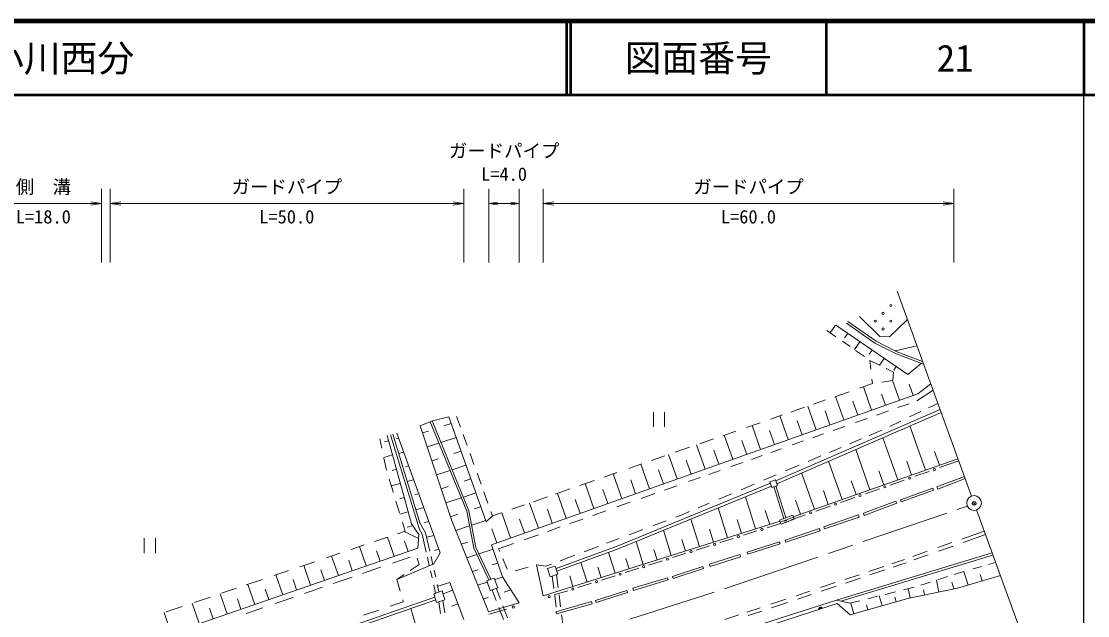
# Model space of a CAD drawing. Units: millimetres, scale not verified. Extents: x 40000 to 680000, y 20000 to 380000.
# Drawn here: x 434692 to 579500, y 299274 to 380000 of the extents above; entities that cross this region are included whole.
import ezdxf
from ezdxf.enums import TextEntityAlignment as Align

# ---------------------------------------------------------------- set-up
doc = ezdxf.new("R2010")
doc.units = ezdxf.units.MM
doc.header["$LTSCALE"] = 1000
doc.header["$PDMODE"] = 32
doc.header["$PDSIZE"] = 500
doc.linetypes.add('CHAIN', pattern=[18.5, 12, -1.5, 3.5, -1.5])
for name, color, linetype, lineweight in [('M-BGD', 7, 'Continuous', 13), ('M-BMK', 2, 'CHAIN', 13), ('M-BMK-SRVR', 3, 'Continuous', 13), ('M-STR-STR3', 7, 'Continuous', 13), ('M-TTL', 7, 'Continuous', 13), ('M-TTL-BAND', 7, 'Continuous', 25), ('M-TTL-LINE', 7, 'Continuous', 50)]:
    doc.layers.add(name, color=color, linetype=linetype, lineweight=lineweight)
doc.layers.add('M-OTRS', color=6, linetype='Continuous')
doc.layers.add('M-TTL-TXT', color=7, linetype='Continuous')
doc.styles.add('ＭＳ ゴシック', font='')
doc.styles.get('ＭＳ ゴシック').set_extended_font_data('MS Gothic')

# ---------------------------------------------------------------- blocks, each defined once
blk = doc.blocks.new('open_arrow')
at = {"color": 0, "linetype": 'Continuous', "lineweight": -2}
blk.add_lwpolyline([(7.5, 1.25), (0, 0), (7.5, -1.25)], dxfattribs=at)

msp = doc.modelspace()

# ---------------------------------------------------------------- linework, layer by layer
at = {"layer": 'M-BGD'}
for p, q in [((546745, 338989), (550606, 336293)), ((546917, 339235), (550761, 336551)), ((548534, 339903), (551254, 337183)), ((552584, 337154), (555019, 339504)), ((544099, 338011), (545313, 337164)), ((544548, 337698), (545257, 338737)), ((545281, 338721), (555068, 332039)), ((546487, 336990), (546909, 337609)), ((546202, 336544), (547241, 335820)), ((547829, 335410), (548561, 336482)), ((550606, 336293), (553385, 334873)), ((550761, 336551), (553506, 335148)), ((551254, 337183), (552584, 337154)), ((547994, 335295), (549191, 334459)), ((549831, 334795), (550213, 335354)), ((553355, 335225), (556318, 335925)), ((553385, 334873), (557219, 333444)), ((553506, 335148), (557085, 333814)), ((549935, 333940), (550060, 332741)), ((549935, 333940), (551314, 333249)), ((551227, 333292), (551864, 334226)), ((553176, 332600), (553516, 333098)), ((555068, 332039), (556921, 333555)), ((552152, 332828), (553140, 332332)), ((553036, 331221), (553140, 332332)), ((548517, 330189), (550262, 330797)), ((549036, 330369), (550161, 327192)), ((550200, 331397), (550262, 330797)), ((551542, 330992), (553036, 331221)), ((552981, 331213), (553932, 328527)), ((555277, 330720), (555817, 329194)), ((556439, 329415), (558197, 330752)), ((498538, 308916), (556439, 329415)), ((545153, 329016), (547106, 329697)), ((545259, 329053), (546390, 325857)), ((551517, 329355), (552046, 327859)), ((556294, 328440), (558511, 329887)), ((539175, 326933), (541038, 327582)), ((541482, 327736), (542620, 324522)), ((542288, 328017), (543878, 328572)), ((547608, 328410), (548276, 326525)), ((553727, 327532), (555238, 328066)), ((559160, 328100), (557887, 327493)), ((490529, 325757), (492734, 326265)), ((492734, 326265), (497821, 312038)), ((494335, 324872), (493806, 326341)), ((520523, 324931), (520523, 326931)), ((522023, 326931), (522023, 324931)), ((536436, 325978), (538040, 326537)), ((537158, 317579), (559463, 327264)), ((537291, 317201), (559600, 326887)), ((537704, 326420), (538849, 323187)), ((543837, 327075), (544505, 325190)), ((547976, 325499), (549558, 326058)), ((550889, 326529), (552450, 327081)), ((556861, 327004), (555313, 326265)), ((488869, 325066), (490529, 325757)), ((488869, 325066), (493117, 312286)), ((490193, 325618), (495194, 313449)), ((490470, 325733), (495483, 313534)), ((492048, 325042), (493052, 325376)), ((533178, 324842), (535018, 325484)), ((533927, 325103), (535078, 321852)), ((536296, 324405), (536964, 322520)), ((540067, 325740), (540734, 323855)), ((544947, 324428), (546505, 324979)), ((551564, 324476), (549832, 323742)), ((554107, 325690), (552635, 324987)), ((555359, 325046), (557476, 319041)), ((483650, 322029), (483388, 323281)), ((484028, 322880), (484585, 323031)), ((487655, 311727), (484390, 323748)), ((484833, 323834), (488746, 310981)), ((485120, 323922), (488788, 311874)), ((485576, 323300), (485906, 323390)), ((491557, 307821), (485663, 324061)), ((489972, 324351), (489193, 324093)), ((491672, 322809), (493726, 323492)), ((495222, 322407), (494693, 323875)), ((526826, 322629), (528674, 323273)), ((529946, 323716), (531714, 324332)), ((530150, 323787), (531308, 320517)), ((532525, 323070), (533193, 321185)), ((539387, 322463), (540906, 323000)), ((542180, 323450), (543606, 323954)), ((548764, 323290), (547176, 322617)), ((551681, 323449), (553703, 317711)), ((485912, 321319), (486591, 321503)), ((489824, 322195), (491387, 322714)), ((493434, 321287), (494400, 321608)), ((523494, 321467), (525432, 322143)), ((526373, 322471), (527537, 319183)), ((528755, 321735), (529422, 319850)), ((536495, 321440), (537937, 321950)), ((546013, 322124), (544438, 321457)), ((548003, 321852), (549931, 316382)), ((558697, 321592), (559362, 319706)), ((483912, 320775), (485109, 321101)), ((484278, 319021), (483932, 320679)), ((491311, 320581), (490454, 320297)), ((496160, 319803), (495626, 321287)), ((520279, 320347), (522066, 320970)), ((522596, 321154), (523766, 317848)), ((524984, 320400), (525652, 318515)), ((531047, 319514), (532649, 320081)), ((533833, 320499), (535277, 321010)), ((539523, 312713), (561884, 320595)), ((543280, 320967), (541543, 320231)), ((544324, 320255), (546158, 315052)), ((554925, 320263), (555589, 318376)), ((561995, 320289), (559396, 319378)), ((485055, 319013), (485634, 319171)), ((486866, 319505), (487276, 319617)), ((491085, 318399), (492911, 319006)), ((493196, 319100), (495073, 319724)), ((497123, 317129), (496579, 318641)), ((513832, 318100), (515571, 318706)), ((517187, 319269), (518951, 319884)), ((518818, 319838), (519995, 316513)), ((521213, 319066), (521881, 317180)), ((528063, 318459), (529602, 319004)), ((540319, 319712), (538461, 318925)), ((540646, 318658), (542386, 313722)), ((551152, 318933), (551817, 317046)), ((557956, 318873), (556036, 318200)), ((485128, 316259), (484653, 317804)), ((484929, 316907), (486158, 317241)), ((487078, 317490), (487960, 317730)), ((494820, 317533), (495747, 317841)), ((510543, 316954), (512464, 317623)), ((511264, 317205), (512454, 313843)), ((515041, 318521), (516225, 315178)), ((515588, 308718), (536423, 317258)), ((517443, 317731), (518110, 315845)), ((525287, 317478), (526893, 318046)), ((537189, 318386), (535476, 317660)), ((537110, 317717), (536355, 317454)), ((536355, 317454), (536616, 316705)), ((537371, 316969), (537110, 317717)), ((547380, 317603), (548045, 315717)), ((554596, 317695), (552676, 317022)), ((559038, 316752), (562759, 318186)), ((562861, 317904), (559146, 316472)), ((485128, 316259), (485205, 316009)), ((488157, 315711), (488645, 315844)), ((492650, 316811), (491716, 316501)), ((494720, 315392), (496420, 315957)), ((498049, 314558), (497499, 316086)), ((507220, 315795), (509198, 316485)), ((507487, 315888), (508683, 312508)), ((513672, 316396), (514339, 314510)), ((515732, 308345), (536555, 316880)), ((518872, 315210), (520702, 315857)), ((522050, 316334), (523692, 316914)), ((531120, 315815), (529397, 315085)), ((534188, 317115), (532449, 316378)), ((536616, 316705), (537371, 316969)), ((536883, 316798), (538220, 312475)), ((537166, 316897), (538501, 312579)), ((543607, 316273), (544272, 314387)), ((551236, 316517), (549316, 315844)), ((554081, 315023), (558462, 316598)), ((558563, 316316), (554182, 314741)), ((558462, 316598), (558563, 316316)), ((559146, 316472), (559038, 316752)), ((486054, 313251), (485572, 314817)), ((486081, 315147), (486682, 315310)), ((492347, 314603), (494435, 315297)), ((501288, 313728), (503026, 314333)), ((503710, 314572), (504913, 311173)), ((504234, 314755), (506138, 315418)), ((509901, 315061), (510569, 313175)), ((515551, 314036), (517380, 314683)), ((528112, 314541), (526598, 313899)), ((533028, 315434), (534408, 311047)), ((539835, 314943), (540500, 313057)), ((547876, 315339), (545956, 314666)), ((549047, 313178), (553466, 314831)), ((553571, 314550), (549152, 312897)), ((553466, 314831), (553571, 314550)), ((554182, 314741), (554081, 315023)), ((486106, 313081), (487206, 313380)), ((488243, 313662), (489330, 313957)), ((493989, 313041), (492953, 312697)), ((495194, 313449), (496121, 308434)), ((495483, 313534), (496409, 308528)), ((496205, 313778), (497094, 314073)), ((497821, 312038), (498676, 312817)), ((498676, 312817), (498457, 313425)), ((498676, 312817), (499914, 313249)), ((499932, 313255), (501142, 309838)), ((506131, 313726), (506798, 311841)), ((512306, 312889), (514088, 313519)), ((524312, 312931), (523582, 312656)), ((525421, 313401), (524312, 312931)), ((529314, 313912), (530592, 309847)), ((535716, 313555), (536316, 311647)), ((537657, 312267), (539444, 312928)), ((541156, 312983), (539236, 312310)), ((539444, 312928), (539548, 312646)), ((544516, 314161), (542596, 313488)), ((543667, 311334), (548394, 312948)), ((548394, 312948), (548491, 312664)), ((549152, 312897), (549047, 313178)), ((486821, 310755), (486450, 311963)), ((487107, 311281), (487831, 311478)), ((487655, 311727), (488653, 310308)), ((488788, 311874), (489600, 310539)), ((489447, 311917), (490014, 312071)), ((493117, 312286), (498122, 299790)), ((493698, 310837), (495562, 311457)), ((495850, 311552), (497767, 312190)), ((502360, 312391), (503027, 310506)), ((505566, 301974), (537722, 312090)), ((509180, 311784), (510927, 312402)), ((522277, 312163), (520542, 311508)), ((525599, 312389), (526777, 308647)), ((531900, 312355), (532500, 310447)), ((537796, 311805), (535961, 311225)), ((537761, 311986), (537657, 312267)), ((539548, 312646), (537761, 311986)), ((537761, 311986), (539548, 312646)), ((537865, 311705), (537761, 311986)), ((539652, 312365), (537865, 311705)), ((539548, 312646), (539652, 312365)), ((548491, 312664), (543764, 311050)), ((482655, 309346), (484403, 309937)), ((484413, 309941), (485313, 307334)), ((485790, 310407), (486821, 310755)), ((488616, 309762), (486662, 310702)), ((488653, 310308), (488529, 308443)), ((488746, 310981), (489131, 310349)), ((489131, 310349), (489679, 307908)), ((489600, 310539), (490163, 308035)), ((489739, 309923), (490699, 310184)), ((498589, 311056), (499257, 309171)), ((502972, 309589), (504910, 310275)), ((506188, 310727), (507880, 311325)), ((519111, 310968), (517251, 310266)), ((521885, 310867), (522961, 307446)), ((528131, 311006), (528684, 309247)), ((534585, 310790), (532750, 310210)), ((538402, 309528), (543091, 311103)), ((543186, 310819), (538498, 309243)), ((543091, 311103), (543186, 310819)), ((543764, 311050), (543667, 311334)), ((562393, 309669), (565458, 310753)), ((562573, 309202), (565628, 310283)), ((427721, 287462), (488529, 308443)), ((451396, 307781), (451396, 309781)), ((452896, 309781), (452896, 307781)), ((479489, 308275), (481268, 308877)), ((480624, 308659), (481532, 306029)), ((486714, 309404), (487203, 307986)), ((495335, 309274), (494443, 308977)), ((496409, 308528), (498473, 304226)), ((498538, 308916), (500033, 304545)), ((499513, 308367), (501524, 309077)), ((507302, 305698), (515588, 308718)), ((513006, 308665), (511108, 307949)), ((515865, 309743), (514163, 309101)), ((518171, 309345), (519145, 306246)), ((524376, 309613), (524869, 308046)), ((528163, 308760), (526328, 308180)), ((531374, 309775), (529539, 309195)), ((533253, 307914), (537634, 309297)), ((537724, 309011), (533343, 307628)), ((537634, 309297), (537724, 309011)), ((538498, 309243), (538402, 309528)), ((559147, 308520), (561070, 309200)), ((559240, 308022), (561240, 308730)), ((476156, 307147), (477958, 307756)), ((476835, 307377), (477750, 304724)), ((482933, 308099), (483422, 306681)), ((485111, 306418), (487481, 307236)), ((488729, 306241), (488430, 307078)), ((489839, 307199), (490090, 306083)), ((490330, 307291), (490581, 306176)), ((490691, 306337), (491557, 307821)), ((490808, 308141), (491384, 308298)), ((495188, 307117), (496538, 307566)), ((496121, 308434), (498189, 304125)), ((496825, 307661), (498748, 308301)), ((499513, 308367), (499671, 307996)), ((500076, 307042), (500684, 305610)), ((507429, 305318), (515732, 308345)), ((509856, 307476), (507887, 306733)), ((514440, 307874), (515330, 305046)), ((516796, 307048), (517237, 305646)), ((520603, 308277), (521053, 306846)), ((524952, 307745), (523117, 307165)), ((528142, 306261), (532254, 307568)), ((532345, 307282), (528233, 305975)), ((532254, 307568), (532345, 307282)), ((533343, 307628), (533253, 307914)), ((545399, 301363), (566535, 307787)), ((545995, 301231), (566637, 307504)), ((555767, 307324), (557722, 308016)), ((555890, 306837), (557820, 307520)), ((472492, 305907), (474536, 306599)), ((473046, 306095), (473969, 303420)), ((479152, 306795), (479641, 305377)), ((481006, 305001), (483457, 305847)), ((485677, 304206), (490691, 306337)), ((487481, 305409), (488729, 306241)), ((498640, 306157), (499396, 306408)), ((503498, 305844), (501773, 305352)), ((505929, 305994), (504641, 306170)), ((504641, 306170), (505566, 301974)), ((506682, 306278), (505929, 305994)), ((507196, 306017), (506152, 305669)), ((506152, 305669), (506527, 304546)), ((507570, 304894), (507196, 306017)), ((510678, 306503), (511514, 303845)), ((512972, 305876), (513422, 304445)), ((518530, 305714), (516695, 305134)), ((521741, 306729), (519906, 306149)), ((523108, 304609), (527258, 305954)), ((527351, 305669), (523201, 304324)), ((527258, 305954), (527351, 305669)), ((528233, 305975), (528142, 306261)), ((549762, 305281), (551803, 305965)), ((552898, 306331), (554086, 306729)), ((553109, 305874), (554249, 306256)), ((554086, 306729), (554631, 306921)), ((554249, 306256), (554843, 306466)), ((563919, 305624), (565107, 305960)), ((566034, 306222), (567004, 306495)), ((465235, 303452), (467421, 304191)), ((469028, 304735), (470982, 305396)), ((469257, 304812), (470188, 302115)), ((471589, 304185), (472078, 302767)), ((475370, 305490), (475860, 304072)), ((477042, 303634), (479615, 304521)), ((485677, 304206), (486688, 304880)), ((486148, 302590), (485677, 304206)), ((490256, 305344), (490470, 304392)), ((490740, 305467), (490962, 304482)), ((496719, 305518), (495933, 305257)), ((498921, 304386), (497885, 304016)), ((499389, 303076), (498921, 304386)), ((498999, 304169), (500043, 304516)), ((500033, 304545), (502318, 301001)), ((506527, 304546), (507570, 304894)), ((506793, 304635), (507005, 302972)), ((507373, 304829), (507600, 303050)), ((509156, 304676), (509606, 303245)), ((515319, 304699), (513484, 304119)), ((517728, 302995), (522455, 304417)), ((522541, 304130), (517815, 302708)), ((522455, 304417), (522541, 304130)), ((523201, 304324), (523108, 304609)), ((546520, 304196), (548447, 304841)), ((546633, 303707), (548612, 304369)), ((549912, 304804), (551961, 305490)), ((558969, 304102), (559306, 302480)), ((559141, 304157), (560484, 304588)), ((561388, 304878), (562224, 305146)), ((561826, 303005), (567645, 304728)), ((562224, 305146), (562704, 305282)), ((562703, 305281), (563252, 303427)), ((564918, 304845), (565169, 303995)), ((461887, 302319), (463933, 303011)), ((465468, 303530), (466407, 300810)), ((467808, 302881), (468297, 301463)), ((473163, 302295), (475609, 303139)), ((490693, 303397), (490931, 302338)), ((491176, 303530), (491409, 302494)), ((491235, 303268), (492885, 303790)), ((491958, 302249), (493276, 302740)), ((492885, 303790), (494767, 298736)), ((496678, 303397), (497954, 303821)), ((497885, 304016), (498353, 302706)), ((498353, 302706), (499389, 303076)), ((498627, 302804), (499191, 301322)), ((499193, 303006), (499753, 301532)), ((500243, 302475), (501169, 302783)), ((508897, 302669), (507062, 302089)), ((512108, 303684), (510273, 303104)), ((512656, 301343), (516921, 302688)), ((516921, 302688), (517011, 302401)), ((517815, 302708), (517728, 302995)), ((543225, 303094), (545214, 303760)), ((543324, 302600), (545364, 303282)), ((554512, 302806), (555927, 303164)), ((555066, 301598), (561826, 303005)), ((555121, 302960), (555390, 301665)), ((556857, 303424), (558139, 303835)), ((557196, 302805), (557348, 302073)), ((561049, 303823), (561322, 302900)), ((458148, 301054), (460363, 301803)), ((461679, 302248), (462625, 299506)), ((464027, 301576), (464516, 300158)), ((469177, 300920), (471594, 301754)), ((490845, 301793), (470315, 294693)), ((490969, 301413), (470436, 294312)), ((486567, 301154), (486484, 301440)), ((491832, 302633), (490692, 302259)), ((490692, 302259), (491085, 301061)), ((491085, 301061), (492225, 301434)), ((492225, 301434), (491832, 302633)), ((491949, 301344), (492219, 299652)), ((498102, 301763), (497423, 301537)), ((507127, 302011), (507330, 300424)), ((507720, 302110), (507930, 300461)), ((509646, 290013), (545399, 301363)), ((512746, 301056), (512656, 301343)), ((517011, 302401), (512746, 301056)), ((536467, 300832), (538509, 301515)), ((539931, 301991), (541783, 302611)), ((540147, 301536), (541973, 302148)), ((547221, 300958), (545399, 301363)), ((547221, 300958), (548570, 301300)), ((547265, 299395), (555066, 301598)), ((549641, 301571), (550943, 301902)), ((551197, 301966), (551579, 300613)), ((551998, 302169), (553410, 302527)), ((553327, 301783), (553504, 301157)), ((454366, 299774), (456545, 300511)), ((457890, 300966), (458844, 298201)), ((460245, 300271), (460735, 298853)), ((465225, 299556), (467506, 300343)), ((481150, 299328), (483253, 300037)), ((484762, 300546), (486567, 301154)), ((487599, 300248), (488523, 296974)), ((491372, 301155), (491625, 299561)), ((493155, 300561), (493974, 300866)), ((498122, 299790), (502318, 301001)), ((498189, 299480), (500592, 300176)), ((499551, 300375), (500160, 298773)), ((500102, 300614), (500718, 298994)), ((507276, 299805), (512118, 301189)), ((507358, 299517), (507276, 299805)), ((512200, 300900), (507358, 299517)), ((512118, 301189), (512200, 300900)), ((513889, 290710), (545464, 300924)), ((533225, 299747), (535025, 300349)), ((533407, 299281), (535255, 299899)), ((536584, 300344), (538726, 301061)), ((545464, 300924), (547265, 299395)), ((547318, 300983), (547730, 299526)), ((549459, 300762), (549654, 300070)), ((454101, 299684), (455063, 296896)), ((508067, 299385), (508262, 297850)), ((530226, 298743), (532120, 299377))]:
    msp.add_line(p, q, dxfattribs=at)
for centre, radius in [((551716, 340336), 145), ((552776, 341396), 145), ((550655, 339275), 145), ((552776, 339275), 145), ((551716, 338214), 145), ((558676, 319126), 150), ((555316, 317948), 150), ((548596, 315592), 150), ((551956, 316770), 150), ((545236, 314414), 150), ((541876, 313236), 150), ((538516, 312058), 150), ((532062, 309992), 150), ((535273, 311008), 150), ((528851, 308977), 150), ((522429, 306947), 150), ((525640, 307962), 150), ((519218, 305932), 150), ((516007, 304917), 150), ((509585, 302886), 150), ((512796, 303902), 150), ((506374, 301871), 150), ((501493, 300437), 150)]:
    msp.add_circle(centre, radius, dxfattribs=at)
for radius in [250, 200, 150, 100, 50]:
    msp.add_arc((543208, 300195), radius, 17.92631, 197.92631, dxfattribs=at)
at = {"layer": 'M-BMK'}
for p, q in [((531508, 303353), (563164, 314152)), ((517343, 298788), (531508, 303353))]:
    msp.add_line(p, q, dxfattribs=at)
at = {"layer": 'M-BMK-SRVR'}
for p, q in [((553630, 343331), (563729, 315515)), ((564412, 313635), (575924, 281925))]:
    msp.add_line(p, q, dxfattribs=at)
msp.add_circle((564070, 314575), 1000, dxfattribs=at)
at = {"layer": 'M-OTRS'}
msp.add_point((564078, 314526), dxfattribs=at)
at = {"layer": 'M-STR-STR3'}
for p, q in [((445579, 347257), (445579, 357257)), ((446737, 347257), (446737, 357257)), ((494767, 347257), (494767, 357257)), ((498189, 347257), (498189, 357257)), ((502318, 347257), (502318, 357257)), ((505566, 347257), (505566, 357257)), ((561316, 347257), (561316, 357257)), ((445579, 355257), (429794, 355257)), ((446737, 355257), (494767, 355257)), ((498189, 355257), (502318, 355257)), ((505566, 355257), (561316, 355257))]:
    msp.add_line(p, q, dxfattribs=at)
at = {"layer": 'M-TTL', "color": 2, "lineweight": 140}
msp.add_line((680000, 380000), (40000, 380000), dxfattribs=at)
at = {"layer": 'M-TTL-BAND'}
msp.add_line((579000, 20000), (579000, 370000), dxfattribs=at)
at = {"layer": 'M-TTL-LINE'}
for p, q in [((508747, 380000), (508747, 370000)), ((509247, 380000), (509247, 370000)), ((543997, 380000), (543997, 370000)), ((579000, 380000), (579000, 370000)), ((40000, 370000), (680000, 370000))]:
    msp.add_line(p, q, dxfattribs=at)

# ---------------------------------------------------------------- block references
at = {"layer": 'M-STR-STR3', "rotation": 180}
for p, xscale, yscale in [((445579, 355257), 193, 193), ((494767, 355257), 193, 193), ((502318, 355257), 155, 155), ((561316, 355257), 193, 193)]:
    msp.add_blockref('open_arrow', p, dxfattribs=dict(at, xscale=xscale, yscale=yscale))
at = {"layer": 'M-STR-STR3'}
for p, xscale, yscale in [((446737, 355257), 193, 193), ((498189, 355257), 155, 155), ((505566, 355257), 193, 193)]:
    msp.add_blockref('open_arrow', p, dxfattribs=dict(at, xscale=xscale, yscale=yscale))

# ---------------------------------------------------------------- texts
at = {"layer": 'M-STR-STR3', "style": 'ＭＳ ゴシック'}
for s, p in [('ガードパイプ', (492754, 360942)), ('L=4.0', (497129, 357786)), ('側\u3000溝', (433936, 356053)), ('ガードパイプ', (463252, 356053)), ('ガードパイプ', (525941, 356053)), ('L=18.0', (433936, 351995)), ('L=50.0', (467002, 351995)), ('L=60.0', (529691, 351995))]:
    msp.add_text(s, height=1833, dxfattribs=at).set_placement(p, align=Align.BOTTOM_LEFT)
at = {"layer": 'M-TTL-TXT', "style": 'ＭＳ ゴシック'}
msp.add_text('萩市大字上小川西分', height=3666, dxfattribs=at).set_placement((405024, 375000), align=Align.MIDDLE_LEFT)
for s, p in [('図面番号', (526622, 375000)), ('21', (561497, 375000))]:
    msp.add_text(s, height=3666, dxfattribs=at).set_placement(p, align=Align.MIDDLE_CENTER)

doc.saveas('drawing.dxf')
